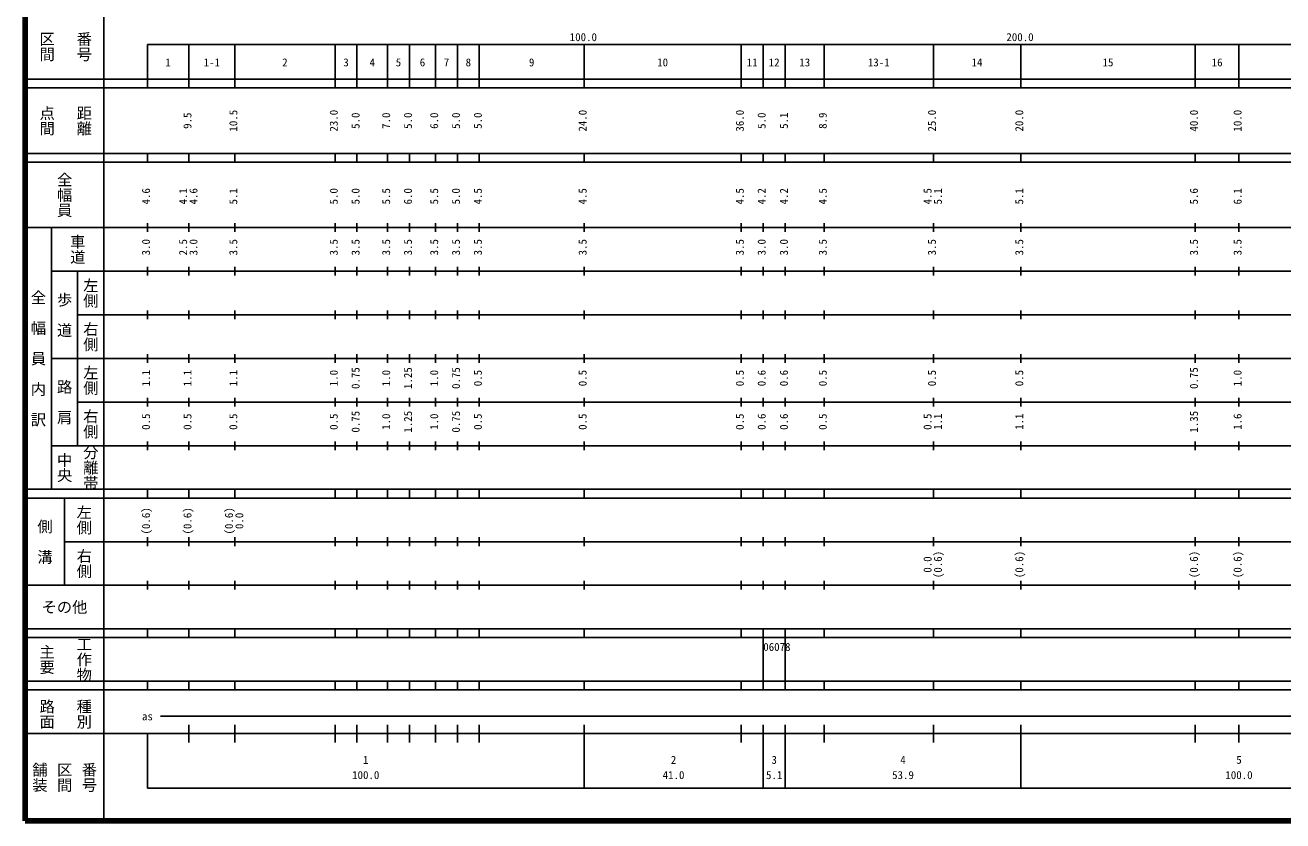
# Model space of a CAD drawing. Units: millimetres, scale not verified. Extents: x 40000 to 680000, y 20000 to 380000.
# Drawn here: x 40000 to 328044, y 20000 to 202409 of the extents above; entities that cross this region are included whole.
import ezdxf
from ezdxf.enums import TextEntityAlignment as Align

# ---------------------------------------------------------------- set-up
doc = ezdxf.new("R2010")
doc.units = ezdxf.units.MM
doc.header["$LTSCALE"] = 1000
doc.layers.add('M-TTL', color=2, linetype='Continuous', lineweight=140)
doc.layers.add('M-TTL-BAND', color=7, linetype='Continuous', lineweight=25)
doc.styles.add('@ＭＳ ゴシック', font='')
doc.styles.add('ＭＳ ゴシック', font='')
doc.styles.get('@ＭＳ ゴシック').set_extended_font_data('@MS Gothic')
doc.styles.get('ＭＳ ゴシック').set_extended_font_data('MS Gothic')

msp = doc.modelspace()

# ---------------------------------------------------------------- linework, layer by layer
at = {"layer": 'M-TTL'}
for p, q in [((40000, 380000), (40000, 20000)), ((40000, 20000), (680000, 20000))]:
    msp.add_line(p, q, dxfattribs=at)
at = {"layer": 'M-TTL-BAND'}
for p, q in [((58000, 370000), (58000, 20000)), ((68000, 198000), (579000, 198000)), ((68000, 198000), (68000, 188000)), ((77500, 188000), (77500, 198000)), ((88000, 188000), (88000, 198000)), ((111000, 188000), (111000, 198000)), ((116000, 188000), (116000, 198000)), ((123000, 188000), (123000, 198000)), ((128000, 188000), (128000, 198000)), ((134000, 188000), (134000, 198000)), ((139000, 188000), (139000, 198000)), ((144000, 188000), (144000, 198000)), ((168000, 188000), (168000, 198000)), ((204000, 188000), (204000, 198000)), ((209000, 188000), (209000, 198000)), ((214100, 188000), (214100, 198000)), ((223000, 188000), (223000, 198000)), ((248000, 188000), (248000, 198000)), ((268000, 188000), (268000, 198000)), ((308000, 188000), (308000, 198000)), ((318000, 188000), (318000, 198000)), ((40000, 190000), (579000, 190000)), ((40000, 188000), (579000, 188000)), ((40000, 173000), (579000, 173000)), ((68000, 171000), (68000, 173000)), ((77500, 171000), (77500, 173000)), ((88000, 171000), (88000, 173000)), ((111000, 171000), (111000, 173000)), ((116000, 171000), (116000, 173000)), ((123000, 171000), (123000, 173000)), ((128000, 171000), (128000, 173000)), ((134000, 171000), (134000, 173000)), ((139000, 171000), (139000, 173000)), ((144000, 171000), (144000, 173000)), ((168000, 171000), (168000, 173000)), ((204000, 171000), (204000, 173000)), ((209000, 171000), (209000, 173000)), ((214100, 171000), (214100, 173000)), ((223000, 171000), (223000, 173000)), ((248000, 171000), (248000, 173000)), ((268000, 171000), (268000, 173000)), ((308000, 171000), (308000, 173000)), ((318000, 171000), (318000, 173000)), ((40000, 171000), (579000, 171000)), ((40000, 156000), (579000, 156000)), ((46000, 96000), (46000, 156000)), ((68000, 155000), (68000, 157000)), ((77500, 155000), (77500, 157000)), ((88000, 155000), (88000, 157000)), ((111000, 155000), (111000, 157000)), ((116000, 155000), (116000, 157000)), ((123000, 155000), (123000, 157000)), ((128000, 155000), (128000, 157000)), ((134000, 155000), (134000, 157000)), ((139000, 155000), (139000, 157000)), ((144000, 155000), (144000, 157000)), ((168000, 155000), (168000, 157000)), ((204000, 155000), (204000, 157000)), ((209000, 155000), (209000, 157000)), ((214100, 155000), (214100, 157000)), ((223000, 155000), (223000, 157000)), ((248000, 155000), (248000, 157000)), ((268000, 155000), (268000, 157000)), ((308000, 155000), (308000, 157000)), ((318000, 155000), (318000, 157000)), ((68000, 145000), (68000, 147000)), ((77500, 145000), (77500, 147000)), ((88000, 145000), (88000, 147000)), ((111000, 145000), (111000, 147000)), ((116000, 145000), (116000, 147000)), ((123000, 145000), (123000, 147000)), ((128000, 145000), (128000, 147000)), ((134000, 145000), (134000, 147000)), ((139000, 145000), (139000, 147000)), ((144000, 145000), (144000, 147000)), ((168000, 145000), (168000, 147000)), ((204000, 145000), (204000, 147000)), ((209000, 145000), (209000, 147000)), ((214100, 145000), (214100, 147000)), ((223000, 145000), (223000, 147000)), ((248000, 145000), (248000, 147000)), ((268000, 145000), (268000, 147000)), ((308000, 145000), (308000, 147000)), ((318000, 145000), (318000, 147000)), ((46000, 146000), (579000, 146000)), ((52000, 146000), (52000, 106000)), ((52000, 136000), (579000, 136000)), ((68000, 135000), (68000, 137000)), ((77500, 135000), (77500, 137000)), ((88000, 135000), (88000, 137000)), ((111000, 135000), (111000, 137000)), ((116000, 135000), (116000, 137000)), ((123000, 135000), (123000, 137000)), ((128000, 135000), (128000, 137000)), ((134000, 135000), (134000, 137000)), ((139000, 135000), (139000, 137000)), ((144000, 135000), (144000, 137000)), ((168000, 135000), (168000, 137000)), ((204000, 135000), (204000, 137000)), ((209000, 135000), (209000, 137000)), ((214100, 135000), (214100, 137000)), ((223000, 135000), (223000, 137000)), ((248000, 135000), (248000, 137000)), ((268000, 135000), (268000, 137000)), ((308000, 135000), (308000, 137000)), ((318000, 135000), (318000, 137000)), ((68000, 125000), (68000, 127000)), ((77500, 125000), (77500, 127000)), ((88000, 125000), (88000, 127000)), ((111000, 125000), (111000, 127000)), ((116000, 125000), (116000, 127000)), ((123000, 125000), (123000, 127000)), ((128000, 125000), (128000, 127000)), ((134000, 125000), (134000, 127000)), ((139000, 125000), (139000, 127000)), ((144000, 125000), (144000, 127000)), ((168000, 125000), (168000, 127000)), ((204000, 125000), (204000, 127000)), ((209000, 125000), (209000, 127000)), ((214100, 125000), (214100, 127000)), ((223000, 125000), (223000, 127000)), ((248000, 125000), (248000, 127000)), ((268000, 125000), (268000, 127000)), ((308000, 125000), (308000, 127000)), ((318000, 125000), (318000, 127000)), ((46000, 126000), (579000, 126000)), ((52000, 116000), (579000, 116000)), ((68000, 115000), (68000, 117000)), ((77500, 115000), (77500, 117000)), ((88000, 115000), (88000, 117000)), ((111000, 115000), (111000, 117000)), ((116000, 115000), (116000, 117000)), ((123000, 115000), (123000, 117000)), ((128000, 115000), (128000, 117000)), ((134000, 115000), (134000, 117000)), ((139000, 115000), (139000, 117000)), ((144000, 115000), (144000, 117000)), ((168000, 115000), (168000, 117000)), ((204000, 115000), (204000, 117000)), ((209000, 115000), (209000, 117000)), ((214100, 115000), (214100, 117000)), ((223000, 115000), (223000, 117000)), ((248000, 115000), (248000, 117000)), ((268000, 115000), (268000, 117000)), ((308000, 115000), (308000, 117000)), ((318000, 115000), (318000, 117000)), ((68000, 105000), (68000, 107000)), ((77500, 105000), (77500, 107000)), ((88000, 105000), (88000, 107000)), ((111000, 105000), (111000, 107000)), ((116000, 105000), (116000, 107000)), ((123000, 105000), (123000, 107000)), ((128000, 105000), (128000, 107000)), ((134000, 105000), (134000, 107000)), ((139000, 105000), (139000, 107000)), ((144000, 105000), (144000, 107000)), ((168000, 105000), (168000, 107000)), ((204000, 105000), (204000, 107000)), ((209000, 105000), (209000, 107000)), ((214100, 105000), (214100, 107000)), ((223000, 105000), (223000, 107000)), ((248000, 105000), (248000, 107000)), ((268000, 105000), (268000, 107000)), ((308000, 105000), (308000, 107000)), ((318000, 105000), (318000, 107000)), ((46000, 106000), (579000, 106000)), ((40000, 96000), (579000, 96000)), ((68000, 94000), (68000, 96000)), ((77500, 94000), (77500, 96000)), ((88000, 94000), (88000, 96000)), ((111000, 94000), (111000, 96000)), ((116000, 94000), (116000, 96000)), ((123000, 94000), (123000, 96000)), ((128000, 94000), (128000, 96000)), ((134000, 94000), (134000, 96000)), ((139000, 94000), (139000, 96000)), ((144000, 94000), (144000, 96000)), ((168000, 94000), (168000, 96000)), ((204000, 94000), (204000, 96000)), ((209000, 94000), (209000, 96000)), ((214100, 94000), (214100, 96000)), ((223000, 94000), (223000, 96000)), ((248000, 94000), (248000, 96000)), ((268000, 94000), (268000, 96000)), ((308000, 94000), (308000, 96000)), ((318000, 94000), (318000, 96000)), ((40000, 94000), (579000, 94000)), ((49000, 94000), (49000, 74000)), ((49000, 84000), (579000, 84000)), ((68000, 83000), (68000, 85000)), ((77500, 83000), (77500, 85000)), ((88000, 83000), (88000, 85000)), ((111000, 83000), (111000, 85000)), ((116000, 83000), (116000, 85000)), ((123000, 83000), (123000, 85000)), ((128000, 83000), (128000, 85000)), ((134000, 83000), (134000, 85000)), ((139000, 83000), (139000, 85000)), ((144000, 83000), (144000, 85000)), ((168000, 83000), (168000, 85000)), ((204000, 83000), (204000, 85000)), ((209000, 83000), (209000, 85000)), ((214100, 83000), (214100, 85000)), ((223000, 83000), (223000, 85000)), ((248000, 83000), (248000, 85000)), ((268000, 83000), (268000, 85000)), ((308000, 83000), (308000, 85000)), ((318000, 83000), (318000, 85000)), ((68000, 73000), (68000, 75000)), ((77500, 73000), (77500, 75000)), ((88000, 73000), (88000, 75000)), ((111000, 73000), (111000, 75000)), ((116000, 73000), (116000, 75000)), ((123000, 73000), (123000, 75000)), ((128000, 73000), (128000, 75000)), ((134000, 73000), (134000, 75000)), ((139000, 73000), (139000, 75000)), ((144000, 73000), (144000, 75000)), ((168000, 73000), (168000, 75000)), ((204000, 73000), (204000, 75000)), ((209000, 73000), (209000, 75000)), ((214100, 73000), (214100, 75000)), ((223000, 73000), (223000, 75000)), ((248000, 73000), (248000, 75000)), ((268000, 73000), (268000, 75000)), ((308000, 73000), (308000, 75000)), ((318000, 73000), (318000, 75000)), ((40000, 74000), (579000, 74000)), ((40000, 64000), (579000, 64000)), ((68000, 62000), (68000, 64000)), ((77500, 62000), (77500, 64000)), ((88000, 62000), (88000, 64000)), ((111000, 62000), (111000, 64000)), ((116000, 62000), (116000, 64000)), ((123000, 62000), (123000, 64000)), ((128000, 62000), (128000, 64000)), ((134000, 62000), (134000, 64000)), ((139000, 62000), (139000, 64000)), ((144000, 62000), (144000, 64000)), ((168000, 62000), (168000, 64000)), ((204000, 62000), (204000, 64000)), ((209000, 62000), (209000, 64000)), ((214100, 62000), (214100, 64000)), ((223000, 62000), (223000, 64000)), ((248000, 62000), (248000, 64000)), ((268000, 62000), (268000, 64000)), ((308000, 62000), (308000, 64000)), ((318000, 62000), (318000, 64000)), ((40000, 62000), (579000, 62000)), ((209000, 52000), (209000, 62000)), ((214100, 52000), (214100, 62000)), ((40000, 52000), (579000, 52000)), ((68000, 50000), (68000, 52000)), ((77500, 50000), (77500, 52000)), ((88000, 50000), (88000, 52000)), ((111000, 50000), (111000, 52000)), ((116000, 50000), (116000, 52000)), ((123000, 50000), (123000, 52000)), ((128000, 50000), (128000, 52000)), ((134000, 50000), (134000, 52000)), ((139000, 50000), (139000, 52000)), ((144000, 50000), (144000, 52000)), ((168000, 50000), (168000, 52000)), ((204000, 50000), (204000, 52000)), ((209000, 50000), (209000, 52000)), ((214100, 50000), (214100, 52000)), ((223000, 50000), (223000, 52000)), ((248000, 50000), (248000, 52000)), ((268000, 50000), (268000, 52000)), ((308000, 50000), (308000, 52000)), ((318000, 50000), (318000, 52000)), ((40000, 50000), (579000, 50000)), ((71000, 44000), (565000, 44000)), ((77500, 38000), (77500, 42000)), ((88000, 38000), (88000, 42000)), ((111000, 38000), (111000, 42000)), ((116000, 38000), (116000, 42000)), ((123000, 38000), (123000, 42000)), ((128000, 38000), (128000, 42000)), ((134000, 38000), (134000, 42000)), ((139000, 38000), (139000, 42000)), ((144000, 38000), (144000, 42000)), ((168000, 27500), (168000, 42000)), ((204000, 38000), (204000, 42000)), ((209000, 27500), (209000, 42000)), ((214100, 27500), (214100, 42000)), ((223000, 38000), (223000, 42000)), ((248000, 38000), (248000, 42000)), ((268000, 27500), (268000, 42000)), ((308000, 38000), (308000, 42000)), ((318000, 38000), (318000, 42000)), ((40000, 40000), (579000, 40000)), ((68000, 40000), (68000, 27500)), ((68000, 27500), (579000, 27500))]:
    msp.add_line(p, q, dxfattribs=at)

# ---------------------------------------------------------------- texts
at = {"layer": 'M-TTL-BAND', "style": '@ＭＳ ゴシック'}
for s, p in [('区間', (45000, 197500)), ('番号', (53500, 197500)), ('点間', (45000, 180500)), ('距離', (53500, 180500)), ('全幅員', (49000, 163500)), ('車道', (52000, 151000)), ('左側', (55000, 141000)), ('全\u3000幅\u3000員\u3000内\u3000訳', (43000, 126000)), ('歩\u3000道', (49000, 136000)), ('右側', (55000, 131000)), ('左側', (55000, 121000)), ('路\u3000肩', (49000, 116000)), ('右側', (55000, 111000)), ('中央', (49000, 101000)), ('分離帯', (55000, 101000)), ('左側', (53500, 89000)), ('側\u3000溝', (44500, 84000)), ('右側', (53500, 79000)), ('工作物', (53500, 57000)), ('主要', (45000, 57000)), ('路面', (45000, 44500)), ('種別', (53500, 44500)), ('舗装', (43333, 30000)), ('区間', (49000, 30000)), ('番号', (54667, 30000))]:
    msp.add_text(s, height=2566, rotation=270, dxfattribs=at).set_placement(p, align=Align.MIDDLE_CENTER)
at = {"layer": 'M-TTL-BAND', "style": 'ＭＳ ゴシック'}
for s, p in [('100.0', (167844, 198195)), ('200.0', (267844, 198195)), ('1', (72750, 192405)), ('1-1', (82750, 192405)), ('2', (99500, 192405)), ('3', (113500, 192405)), ('4', (119500, 192405)), ('5', (125500, 192405)), ('6', (131000, 192405)), ('7', (136500, 192405)), ('8', (141500, 192405)), ('9', (156000, 192405)), ('10', (186000, 192405)), ('11', (206500, 192405)), ('12', (211550, 192405)), ('13', (218550, 192405)), ('13-1', (235500, 192405)), ('14', (258000, 192405)), ('15', (288000, 192405)), ('16', (313000, 192405)), ('as', (68000, 42500)), ('1', (118000, 32523)), ('2', (188500, 32523)), ('3', (211550, 32523)), ('4', (241050, 32523)), ('5', (318000, 32523)), ('100.0', (118000, 29033)), ('41.0', (188500, 29033)), ('5.1', (211550, 29033)), ('53.9', (241050, 29033)), ('100.0', (318000, 29033))]:
    msp.add_text(s, height=1833, dxfattribs=at).set_placement(p, align=Align.BOTTOM_CENTER)
for s, p in [('9.5', (78635, 180500)), ('10.5', (89135, 180500)), ('23.0', (112135, 180500)), ('5.0', (117135, 180500)), ('7.0', (124135, 180500)), ('5.0', (129135, 180500)), ('6.0', (135135, 180500)), ('5.0', (140135, 180500)), ('5.0', (145135, 180500)), ('24.0', (169135, 180500)), ('36.0', (205135, 180500)), ('5.0', (210135, 180500)), ('5.1', (215235, 180500)), ('8.9', (224135, 180500)), ('25.0', (249135, 180500)), ('20.0', (269135, 180500)), ('40.0', (309135, 180500)), ('10.0', (319135, 180500)), ('4.6', (69135, 163174)), ('4.1', (77635, 163174)), ('4.6', (80005, 163174)), ('5.1', (89135, 163174)), ('5.0', (112135, 163174)), ('5.0', (117135, 163174)), ('5.5', (124135, 163174)), ('6.0', (129135, 163174)), ('5.5', (135135, 163174)), ('5.0', (140135, 163174)), ('4.5', (145135, 163174)), ('4.5', (169135, 163174)), ('4.5', (205135, 163174)), ('4.2', (210135, 163174)), ('4.2', (215235, 163174)), ('4.5', (224135, 163174)), ('4.5', (248135, 163174)), ('5.1', (250505, 163174)), ('5.1', (269135, 163174)), ('5.6', (309135, 163174)), ('6.1', (319135, 163174)), ('3.0', (69135, 151500)), ('2.5', (77635, 151500)), ('3.0', (80005, 151500)), ('3.5', (89135, 151500)), ('3.5', (112135, 151500)), ('3.5', (117135, 151500)), ('3.5', (124135, 151500)), ('3.5', (129135, 151500)), ('3.5', (135135, 151500)), ('3.5', (140135, 151500)), ('3.5', (145135, 151500)), ('3.5', (169135, 151500)), ('3.5', (205135, 151500)), ('3.0', (210135, 151500)), ('3.0', (215235, 151500)), ('3.5', (224135, 151500)), ('3.5', (249135, 151500)), ('3.5', (269135, 151500)), ('3.5', (309135, 151500)), ('3.5', (319135, 151500)), ('1.1', (69135, 121500)), ('1.1', (78635, 121500)), ('1.1', (89135, 121500)), ('1.0', (112135, 121500)), ('0.75', (117135, 121500)), ('1.0', (124135, 121500)), ('1.25', (129135, 121500)), ('1.0', (135135, 121500)), ('0.75', (140135, 121500)), ('0.5', (145135, 121500)), ('0.5', (169135, 121500)), ('0.5', (205135, 121500)), ('0.6', (210135, 121500)), ('0.6', (215235, 121500)), ('0.5', (224135, 121500)), ('0.5', (249135, 121500)), ('0.5', (269135, 121500)), ('0.75', (309135, 121500)), ('1.0', (319135, 121500)), ('0.5', (69135, 111500)), ('0.5', (78635, 111500)), ('0.5', (89135, 111500)), ('0.5', (112135, 111500)), ('0.75', (117135, 111500)), ('1.0', (124135, 111500)), ('1.25', (129135, 111500)), ('1.0', (135135, 111500)), ('0.75', (140135, 111500)), ('0.5', (145135, 111500)), ('0.5', (169135, 111500)), ('0.5', (205135, 111500)), ('0.6', (210135, 111500)), ('0.6', (215235, 111500)), ('0.5', (224135, 111500)), ('0.5', (248135, 111500)), ('1.1', (250505, 111500)), ('1.1', (269135, 111500)), ('1.35', (309135, 111500)), ('1.6', (319135, 111500)), ('(0.6)', (69135, 88764)), ('(0.6)', (78635, 88764)), ('(0.6)', (88135, 88764)), ('0.0', (90505, 88764)), ('(0.6)', (250505, 78764)), ('(0.6)', (269135, 78764)), ('(0.6)', (309135, 78764)), ('(0.6)', (319135, 78764)), ('0.0', (248135, 78764))]:
    msp.add_text(s, height=1833, rotation=90, dxfattribs=at).set_placement(p, align=Align.BOTTOM_CENTER)
msp.add_text('その他', height=2566, dxfattribs=at).set_placement((49000, 69000), align=Align.MIDDLE_CENTER)
msp.add_text('06078', height=1833, dxfattribs=at).set_placement((209050, 58405), align=Align.BOTTOM_LEFT)

doc.saveas('drawing.dxf')
